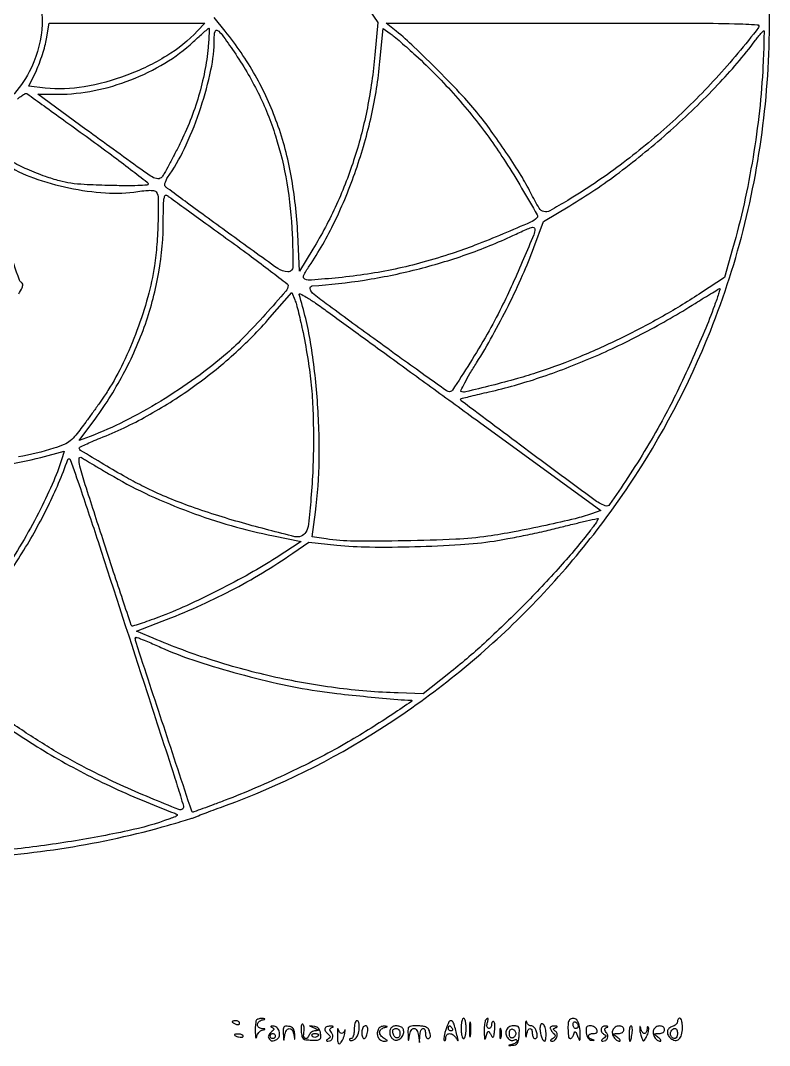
# Model space of a CAD drawing. Extents: x 11 to 669, y 59 to 799.
# Drawn here: x 374.9 to 669.2, y 67.3 to 470 of the extents above; entities that cross this region are included whole.
import ezdxf

# ---------------------------------------------------------------- set-up
doc = ezdxf.new("R2010")
doc.units = 0

msp = doc.modelspace()

# ---------------------------------------------------------------- linework, layer by layer
for points in [[(359.181607, 508.754808, -0.099001), (372.83142, 498.24013, -0.100968), (381.272484, 483.353063, -0.101026), (383.20446, 466.356517, -0.099234), (378.348576, 449.843793, -0.13571), (362.367952, 432.813056, -0.137718), (340, 426.533025, -0.137718), (317.632048, 432.813056, -0.13571), (301.651424, 449.843793, -0.106999), (296.660835, 467.831354, -0.110889), (299.660518, 486.022899, -0.109524), (310.204858, 501.353899, -0.102224), (326.486943, 511.25608, -0.031747), (329.45057, 512.105677, -0.029244), (332.580332, 512.601908, -0.022638), (336.399366, 512.806434, -0.00928), (341.591072, 512.752822, -0.009289), (347.67811, 512.463692, -0.039382), (351.284951, 511.937877, -0.044644), (354.545961, 510.883515, -0.014269)], [(444.437091, 465.898218, -0.06636), (432.333691, 456.10793, -0.047255), (416.63391, 448.462586, -0.047443), (399.866761, 443.931769, -0.069056), (384.580012, 443.454528), (378.171002, 444.140875), (381.108739, 450.418674, 0.019003), (382.313035, 453.269617, 0.012195), (383.501826, 456.65945, 0.012257), (384.504747, 460.040154, 0.022384), (385.130087, 462.848236), (386.213699, 469), (416.793941, 469), (447.374182, 469)], [(664.900069, 467.243603, -0.0223), (648.204016, 447.330559, -0.02316), (630.000748, 429.2454, -0.023524), (610.494478, 413.185748, -0.024814), (589.899889, 399.332791, -0.008673), (582.878765, 395.264413, -0.180967), (580.518022, 394.908185, -0.212752), (578.68644, 396.236745, -0.01253), (575.320109, 402.414341, 0.018989), (571.578033, 409.075279, 0.009364), (566.348664, 417.259878, 0.009225), (560.543055, 425.642478, 0.012404), (554.961631, 433, 0.019318), (548.612209, 440.351014, 0.007184), (539.148083, 450.201023, 0.007094), (529.47591, 459.708628, 0.021451), (522.530572, 465.796899), (518.561143, 468.986127), (592.397707, 468.986666, -0.000402), (638.704001, 468.949742, -0.005609), (655.396447, 468.735742, -0.008978), (664.390619, 468.357827, -0.600791)], [(448.591133, 459.443738, -0.025872), (447.239906, 449.999098, -0.022674), (444.87775, 440.311949, -0.022294), (441.596837, 430.705051, -0.022787), (437.49446, 421.5, -0.003426), (435.273997, 417.146655, -0.004369), (433.164371, 413.165205, -0.003425), (431.345619, 409.858348, -0.03624), (430.499595, 408.57304, -0.247405), (428.849815, 407.814133, -0.126684), (426.617211, 408.519346, -0.017767), (422.106757, 411.562317, -0.000384), (400.623171, 427.219975), (381.746342, 441), (389.623171, 441.017364, 0.049249), (403.835898, 442.452324, 0.042877), (418.198895, 446.656289, 0.043053), (431.572496, 453.223936, 0.050796), (442.842737, 461.686315, -0.002793), (445.039217, 463.691778, -0.00438), (446.952134, 465.388667, -0.001296), (448.626087, 466.839959, -0.150108), (448.887932, 466.954916, -0.457277), (449.031284, 466.823475, -0.002608), (448.960769, 464.767104, -0.007995), (448.825868, 462.338189, -0.004725)], [(458.77967, 457.705923, -0.035983), (468.230613, 441.638885, -0.037817), (475.101714, 424.642377, -0.036466), (479.518881, 406.248396, -0.029288), (481.636814, 386, -0.012583), (481.899458, 373.186583, -0.417943), (479.9056, 371.236219, -0.151605), (475.966327, 372.534237, -0.002415), (456.66197, 386.434213, -0.000684), (447.457131, 393.149115, -0.001065), (439.544066, 398.964187, -0.00029), (432.658544, 404.052944, -0.037107), (431.85271, 404.74729, -0.212787), (431.597232, 405.413712, -0.069881), (431.803207, 406.468917, -0.046935), (432.438086, 407.86756, -0.019953), (433.531875, 409.612901, 0.043806), (440.03068, 421.172589, 0.026731), (445.713311, 435.773761, 0.026859), (449.718649, 450.591491, 0.052622), (451, 462.732913, -0.052358), (451.312156, 465.705701, -0.525461), (452.278196, 466.10725, -0.093976), (454.072725, 464.397947, -0.004667)], [(530.229563, 456.250023, -0.013503), (538.182189, 448.57972, -0.012796), (545.856931, 440.355834, -0.01283), (553.079911, 431.773804, -0.013776), (559.677861, 423.029664, -0.012867), (565.484663, 414.415437, -0.008231), (571.803506, 404.130674, -0.002003), (577.939751, 393.668928, -0.340252), (577.780707, 392.447373, -0.093957), (575.301856, 390.758646, -0.003244), (564.495473, 386.136429, -0.006808), (553.447121, 381.671273, -0.013277), (544.5, 378.466958, -0.012087), (533.038528, 375.006958, -0.014738), (522.153411, 372.34856, -0.014973), (511.279623, 370.368556, -0.01325), (499.854575, 368.948317, -0.003478), (489.179718, 367.982587, -0.115712), (486.653506, 368.356982, -0.438927), (486.134494, 369.710958, -0.033178), (488.348347, 373.511172, 0.03677), (498.349609, 390.965719, 0.028477), (506.67968, 411.237928, 0.028019), (512.789714, 432.735729, 0.031887), (516.139161, 453.875199), (517.357348, 466.881734), (520.158237, 464.887325, -0.018675), (521.682906, 463.71347, -0.003858), (524.272056, 461.527424, -0.004051), (527.240656, 458.939483, -0.003806)], [(666.63715, 452.25, -0.015248), (665.230447, 434.535672, -0.013612), (662.710629, 416.252582, -0.013507), (659.17366, 397.979198, -0.014353), (654.715835, 380.293164), (651.54641, 369.086327), (642.523205, 363.139225, -0.016819), (627.407068, 353.89008, -0.015216), (611.196731, 345.346706, -0.015359), (594.674622, 337.891086, -0.018197), (578.624776, 331.908658, -0.011421), (570.149881, 329.309724, -0.006866), (559.985678, 326.595092, -0.00232), (549.833118, 324.082425, -0.14884), (548.031155, 324.186215, -0.449604), (547.86945, 324.599811, -0.004809), (549.459319, 327.639076, -0.0109), (551.500307, 331.259106, -0.006414), (554.088794, 335.5, 0.013936), (560.374149, 346.154915, 0.011014), (566.590444, 358.006477, 0.011132), (572.184865, 369.927593, 0.015803), (576.581654, 380.78068), (580.372985, 391.061359), (590.692812, 397.208719, 0.027264), (610.198976, 410.318783, 0.020318), (630.252613, 426.765475, 0.0204), (648.787712, 444.678171, 0.028602), (663.692708, 462.213556, -0.006024), (664.797822, 463.639388, -0.009192), (665.794035, 464.846961, -0.004409), (666.660083, 465.840424, -0.191032), (666.904005, 465.963556, -0.445612), (667.060916, 465.817837, -0.000855), (666.992269, 461.950232, -0.004588), (666.865381, 457.520001, -0.002735)], [(456.75, 383.716113, -0.002318), (465.663674, 377.177762, -0.003762), (473.170313, 371.529832, -0.000703), (479.724917, 366.505917, -0.232939), (480, 365.947494, -0.18112), (479.148193, 363.673139, -0.003839), (471.074772, 354.549239, -0.00967), (462.835846, 345.730295, -0.021002), (456.106614, 339.359398, -0.023161), (443.836494, 329.643524, -0.019329), (429.972953, 320.465702, -0.019597), (415.704261, 312.541803, -0.026635), (402.224676, 306.611162), (397.949353, 304.995929), (403.33997, 312.247964, 0.036418), (415.255634, 330.985716, 0.03966), (423.943259, 350.739814, 0.040736), (429.223839, 371.111857, 0.043076), (431, 391.690007, -0.004937), (431.051934, 396.94935, -0.027202), (431.261833, 399.775268, -0.069541), (431.643126, 401.167098, -0.455216), (432.25, 401.361618, -0.019819), (433.183624, 400.74483, -0.00018), (439.9625, 395.866229, -0.000617), (447.748405, 390.244025, -0.000399)], [(577, 388.125676, -0.098119), (576.534159, 385.774665, -0.002854), (572.591973, 376.370158, -0.00632), (568.214091, 366.441245, -0.007941), (563.897001, 357.360877, -0.014689), (558.23602, 346.723469, -0.011233), (551.449279, 335.424459, -0.00378), (544.602699, 324.764474, -0.340868), (542.94226, 324.185913, -0.074346), (542.187968, 324.569229, -0.000262), (533.941012, 330.445769, -0.001405), (524.617157, 337.136655, -0.00088), (513.744571, 345.014442, -0.000869), (494.98238, 358.709038, -0.019053), (489.661296, 362.927765, -0.183169), (488.686421, 364.712186, -0.435817), (489.537898, 365.755925, 0.02281), (510.079299, 368.027027, 0.022447), (530.43999, 372.16734, 0.022755), (550.062688, 378.044444, 0.025208), (568.394542, 385.51376, -0.002845), (573.546904, 387.8869, -0.032826), (575.629941, 388.671697, -0.146664), (576.589741, 388.674989, -0.332215)], [(485.911854, 347.356744, -0.010447), (487.877756, 336.468991, -0.015205), (489.116673, 326.792108, -0.014862), (489.782907, 316.893809, -0.009371), (490, 305.312076, -0.010559), (489.758176, 293.862181, -0.010247), (489.033049, 282.317336, -0.006414), (488.047666, 272.089566, -0.111635), (486.966598, 268.945954, -0.324615), (482.719752, 267.202977, -0.008798), (462.13163, 272.589761, -0.017637), (440.898391, 279.362636, -0.028764), (423.5, 286.750461, -0.013671), (416.512322, 290.445425, -0.006425), (407.67761, 295.581557, -0.001372), (398.516022, 301.100642, -0.26224), (398, 302.016856, -0.286115), (398.197432, 302.333635, -0.003626), (400.423437, 303.405806, -0.00924), (403.087361, 304.605473, -0.005763), (406.25, 305.917077, 0.030781), (424.641682, 314.646283, 0.02834), (442.358228, 325.787053, 0.028367), (458.684468, 338.847882, 0.030994), (472.92125, 353.31497), (481.48712, 363.172436), (482.702872, 360.192962, -0.030048), (483.292383, 358.456846, -0.005572), (484.147008, 355.19329, -0.005958), (485.059559, 351.348883, -0.005403)], [(555.210598, 312.205649), (602.921195, 277.500874), (599.210598, 276.177476, -0.026865), (592.776368, 274.265319, -0.005553), (581.251776, 271.63916, -0.006203), (568.887523, 269.125899, -0.010496), (558.465697, 267.367605, -0.025489), (545.886456, 266.166674, -0.006832), (525.802603, 265.552902, -0.006355), (505.863138, 265.469614, -0.033547), (494.964654, 266.295137), (489.429307, 267.090274), (490.739969, 276.795137, 0.030489), (492.258614, 297.481829, 0.021612), (491.539436, 320.751984, 0.021815), (488.855069, 343.446643, 0.035487), (484.389808, 362.321414, -0.660922), (484.76534, 362.6416, -0.020136), (487.184998, 361.312549, -0.01565), (490.788799, 358.983014, -0.005985), (495.659946, 355.526626, 0.000036), (502.82669, 350.312067, 0.000005), (518.036972, 339.246906, 0.000006), (536.075458, 326.124857, 0.000005)], [(647.54157, 357.910969, -0.012206), (643.640624, 347.930524, -0.006799), (638.429178, 335.959941, -0.00679), (632.855628, 324.052581, -0.011457), (627.821224, 314.245725, -0.010919), (620.902941, 302.135282, -0.011078), (613.494719, 290.39778, -0.003947), (606.371344, 279.829016, -0.347069), (604.665486, 279.298124, -0.06779), (600.16748, 281.765806, -0.000904), (574.641286, 300.73002, -0.000306), (548.012411, 320.613636, -0.601761), (548.142695, 321.449494, -0.022128), (549.067582, 321.72398, -0.001324), (551.891917, 322.419937, -0.001986), (555.262204, 323.2268, -0.001464), (559, 324.094422, 0.02481), (578.857654, 329.692137, 0.020307), (599.465054, 337.566195, 0.019663), (620.087385, 347.398728, 0.019331), (639.993926, 358.872851, -0.002412), (643.649212, 361.147858, -0.003985), (646.760522, 363.02951, -0.000655), (649.512968, 364.659432, -0.342171), (649.69725, 364.636083, -0.279316), (649.743986, 364.445641, -0.001524), (649.150396, 362.574204, -0.005876), (648.433211, 360.424051, -0.003624)], [(411.5, 290.779298, 0.023316), (425.631477, 283.440321, 0.019427), (441.262794, 276.950506, 0.019044), (457.707472, 271.563051, 0.019882), (474.281503, 267.529065), (485.190624, 265.329125), (475.345312, 258.947753, -0.016274), (465.036943, 252.733, -0.010281), (452.639924, 246.129633, -0.010303), (440.062495, 240.080939, -0.017202), (429.21497, 235.580635, -0.004152), (425.250252, 234.130913, -0.006733), (421.854162, 232.972284, -0.00195), (418.91367, 232.025766, -0.291909), (418.585411, 232.113272, -0.105655), (418.375228, 232.47059, -0.000085), (415.102558, 242.312756, -0.000937), (411.471368, 253.30816, -0.000573), (407.226998, 266.291855, -0.000913), (400.353578, 287.531532, -0.013941), (398.19538, 294.945526, -0.076349), (397.895807, 297.844039, -0.581748), (398.861648, 298.331742, 0.010329), (400.444319, 297.327265, 0.001557), (403.662484, 295.390524, 0.001747), (407.477938, 293.12853, 0.001508)], [(424.630086, 206, -0.000124), (435.250724, 173.25989, -0.00411), (437.739448, 165.360645, -0.009547), (438.895584, 161.308046, -0.267147), (438.620365, 160.287032, -0.300728), (437.118751, 159.980842, -0.00267), (425.881169, 164.579606, -0.008965), (414.077612, 169.733792, -0.009592), (402.73201, 175.197868, -0.016899), (388.048961, 183.253607, -0.01586), (373.622529, 192.445874, -0.015466), (359.45389, 202.775523, -0.014235), (345.543681, 214.241025), (341.587362, 217.695765), (349.457716, 226.295265, 0.023534), (363.285886, 242.910715, 0.023371), (375.525373, 260.789436, 0.023983), (385.730786, 279.223638, 0.028688), (393.464263, 297.5, -0.703618), (394.421055, 297.501495, -0.004443), (398.418725, 286.097768, -0.00336), (405.357309, 265.269212, -0.000229)], [(598.912555, 269.796114, -0.018194), (587.001793, 255.526991, -0.012), (572.339908, 239.974817, -0.012034), (557.048932, 225.242566, -0.019233), (543.227706, 213.5), (533.042415, 205.5), (523.271208, 205.804839, -0.025033), (498.684243, 207.80676, -0.022913), (473.673495, 212.283502, -0.022777), (449.021167, 219.065985, -0.023949), (425.506359, 227.968555), (420.512718, 230.137799), (430.506359, 233.943476, 0.013944), (444.348838, 239.661692, 0.015095), (457.483932, 246.00368, 0.015403), (469.961047, 252.996072, 0.01597), (481.831102, 260.663917), (488.162205, 265.046406), (499.140866, 263.896874, 0.023424), (512.012603, 263.156096, 0.009121), (529.843721, 263.291481, 0.009169), (547.757981, 264.083279, 0.021864), (561, 265.495282, 0.009239), (566.435604, 266.419542, 0.004424), (573.38125, 267.796806, 0.004384), (580.608908, 269.362805, 0.00624), (587, 270.890398, -0.00195), (592.585654, 272.276232, -0.003155), (597.349475, 273.406659, -0.000559), (601.556302, 274.37197, -0.196431), (601.870552, 274.320133, -0.415015), (601.921892, 274.103432, -0.006233), (601.154493, 272.897192, -0.01256), (600.162302, 271.459875, -0.007466)], [(430, 223.712451, 0.024779), (442.555438, 218.818321, 0.012731), (458.706199, 213.881094, 0.012536), (475.823388, 209.580601, 0.016946), (491.5, 206.611426, 0.010792), (499.244362, 205.585454, 0.003134), (511.22372, 204.336745, 0.002471), (523.124773, 203.230899, 0.021932), (528.386317, 203, -0.737351), (528.553705, 202.459038, -0.003329), (521.189564, 197.490819, -0.007411), (512.656277, 191.996784, -0.006587), (503.62428, 186.533103, -0.013466), (492.997637, 180.673406, -0.008619), (480.364554, 174.418104, -0.008536), (467.287795, 168.492664, -0.011607), (455.283043, 163.625753, -0.001166), (450.56666, 161.852541, -0.001852), (446.51965, 160.358815, -0.000389), (442.95589, 159.061571, -0.087302), (442.605944, 159, -0.32347), (442.192763, 159.29854, -0.000038), (431.14432, 192.713017, -0.000114), (420.29253, 225.566287, -0.079869), (420, 227.385918, -0.493997), (420.349978, 227.653706, -0.02188), (422.034178, 227.117383, -0.01468), (424.837258, 225.993239, -0.002618)], [(458, 76.606989, 0.222225), (458.087111, 76.420671, 0.030693), (458.440625, 76.160341, 0.030395), (458.925442, 75.887494, 0.02136), (459.5, 75.638374, 0.055937), (460.074366, 75.488865, 0.100118), (460.559375, 75.516384, 0.147206), (460.877514, 75.710807, 0.184534), (461, 76.031385, 0.152681), (460.884506, 76.400789, 0.098158), (460.559375, 76.715469, 0.08088), (460.073532, 76.92777, 0.062722), (459.5, 77, 0.024748), (458.925176, 76.971531, 0.039339), (458.440625, 76.884553, 0.046727), (458.096084, 76.758929, 0.289661)], [(467.666667, 77.333333, 0.151207), (467.413487, 76.853201, 0.018477), (467.235837, 75.663021, 0.020539), (467.132745, 74.195801, 0.015605), (467.136182, 72.583333, 0.010051), (467.214178, 71.125224, 0.053688), (467.357296, 70.342356, 0.61063), (467.526012, 70.310554, 0.11773), (467.697676, 70.688519, -0.064119), (467.986015, 71.558584, -0.057112), (468.494052, 72.36502, -0.060353), (469.133979, 72.990481, -0.099187), (469.811494, 73.322517, 0.002807), (470.880061, 73.610865, 0.368063), (470.951001, 73.715392, 0.360626), (470.85922, 73.804298, 0.00277), (469.75, 73.883999, -0.078776), (469.081472, 74.035895, -0.085677), (468.514063, 74.385011, -0.093665), (468.133843, 74.87341, -0.119237), (468, 75.426676, -0.112012), (468.131478, 76.006208, -0.075733), (468.514063, 76.568604, -0.07028), (469.081133, 77.028982, -0.071619), (469.75, 77.310674, 0.004951), (470.704115, 77.57013, 0.258667), (470.834849, 77.699888, 0.467942), (470.761113, 77.809436, 0.007468), (469.916667, 77.883999, 0.040297), (469.261577, 77.879139, 0.038032), (468.602604, 77.770091, 0.0404), (468.034112, 77.581208, 0.096261)], [(506, 73.5, -0.029712), (505.918093, 72.122861, -0.050778), (505.666667, 71, -0.068739), (505.29276, 70.243439, -0.248568), (504.833333, 70, 0.055671), (504.430166, 69.954971, 0.167549), (504.19811, 69.811265, 0.255643), (504.159142, 69.601589, 0.117684), (504.309167, 69.357499, 0.193391), (504.667265, 69.204689, 0.075397), (505.210657, 69.275311, 0.059862), (505.845176, 69.54308, 0.043481), (506.475834, 69.979944, 0.145896), (507.488615, 71.498055, 0.056071), (507.963658, 74.014873, 0.062365), (507.84987, 76.286929, 0.363949), (507, 77, 0.277684), (506.614308, 76.767902, 0.052312), (506.29375, 75.971875, 0.042582), (506.072542, 74.841111, 0.027026)], [(541.977887, 73.432998, 0.018812), (541.570673, 72.022998, 0.026456), (541.32263, 70.737651, 0.025091), (541.231279, 69.697074, 0.208649), (541.400335, 69.266331, 0.241264), (541.625506, 69.193726, 0.228144), (541.823848, 69.332402, 0.09398), (541.958778, 69.73337, 0.034313), (542, 70.333333, -0.181547), (542.433056, 71.486707, -0.221854), (543.47645, 71.947407, -0.152901), (544.840152, 71.488987, -0.096029), (545.998059, 70.25, 0.004453), (546.660714, 69.213931, 0.461944), (546.80971, 69.194847, 0.271114), (546.870239, 69.388326, 0.003125), (546.547749, 70.75, 0.010893), (545.237151, 75.66509, 0.191682), (544.24448, 76.941125, 0.443032), (543.23919, 76.626622, 0.028691)], [(548, 74, 0.023598), (548.07239, 72.467056, 0.037669), (548.29375, 71.175, 0.04382), (548.612873, 70.251055, 0.295869), (549, 70, 0.295869), (549.387127, 70.251055, 0.04382), (549.70625, 71.175, 0.037669), (549.92761, 72.467056, 0.023598), (550, 74, 0.023598), (549.92761, 75.532944, 0.037669), (549.70625, 76.825, 0.04382), (549.387127, 77.748945, 0.295869), (549, 78, 0.295869), (548.612873, 77.748945, 0.04382), (548.29375, 76.825, 0.037669), (548.07239, 75.532944, 0.023598)], [(557.666667, 77.333333, 0.149486), (557.411507, 76.853369, 0.018263), (557.225114, 75.663021, 0.020332), (557.110225, 74.195797, 0.015474), (557.09968, 72.583333, 0.003602), (557.171524, 70.311325, 0.107915), (557.314647, 69.759596, 0.661522), (557.516081, 69.773088, 0.015305), (557.901592, 71, -0.008889), (558.365547, 72.54564, -0.236099), (558.657888, 72.845264, -0.345284), (558.991975, 72.73048, -0.015325), (559.668311, 71.613039, 0.023993), (560.300326, 70.608538, 0.441429), (560.633872, 70.564995, 0.17545), (560.894723, 71.018646, 0.007186), (561.199668, 72.907068, 0.026106), (561.317458, 74.162805, 0.035049), (561.284622, 75.304919, 0.037697), (561.126472, 76.203747, 0.194316), (560.833269, 76.603045, 0.178566), (560.51784, 76.667041, 0.188164), (560.244773, 76.508795, 0.115624), (560.059979, 76.119678, 0.053337), (560, 75.559017, -0.069917), (559.916273, 74.963179, -0.085792), (559.67199, 74.457961, -0.10011), (559.309183, 74.120176, -0.13841), (558.883369, 74, -0.197013), (558.496045, 74.158779, -0.126717), (558.242791, 74.580679, -0.086529), (558.167727, 75.225436, -0.049804), (558.289749, 76, 0.00878), (558.633814, 77.416904, 0.165952), (558.585144, 77.864757, 0.483274), (558.33258, 77.924769, 0.029591)], [(573.265833, 73.5, 0.006997), (573.302959, 71.711878, 0.040728), (573.4121, 70.776562, 0.712224), (573.558525, 70.756606, 0.079703), (573.716254, 71.25, -0.053105), (574.213658, 73.146824, -0.226487), (575.037496, 73.934198, -0.41393), (575.747073, 73.575895, -0.079739), (576, 72, 0.048028), (576.073693, 71.234582, 0.068025), (576.29375, 70.5875, 0.088204), (576.618118, 70.151477, 0.191087), (577, 70, 0.184246), (577.638808, 70.243667, 0.183911), (577.953668, 70.851081, 0.092405), (577.880477, 71.897767, 0.028084), (577.393011, 73.418213, 0.067022), (577.062435, 74.022967, 0.062403), (576.576667, 74.53535, 0.066599), (576.01617, 74.882403, 0.105743), (575.466335, 75, -0.119989), (574.927673, 75.131156, -0.075158), (574.399968, 75.514062, -0.068223), (573.962826, 76.081024, -0.066341), (573.689326, 76.75, 0.558832), (573.526438, 76.799672, 0.181456), (573.376279, 76.517188, 0.026022), (573.28284, 75.314592, 0.008069)], [(590.666667, 77.333333, 0.178441), (590.080395, 76.062494, 0.028635), (590.019799, 73.284997, 0.025884), (590.255966, 70.583436, 0.374077), (590.926676, 70, 0.161421), (591.312318, 70.127832, 0.068706), (591.704811, 70.514062, 0.057939), (592.044715, 71.080473, 0.047199), (592.274356, 71.75, -0.036645), (592.539748, 72.580374, -0.438259), (592.820994, 72.686911, -0.166235), (593.162875, 72.339478, -0.01022), (593.773053, 71, 0.008668), (594.449012, 69.503827, 0.583613), (594.674829, 69.487415, 0.150189), (594.808343, 69.937075, 0.002641), (594.770406, 72.5, 0.051826), (594.4109, 75.392799, 0.119752), (593.434153, 77.336931, 0.224959), (592.096816, 77.941066, 0.194174)], [(594, 74.940983, -0.105429), (593.923444, 74.581949, -0.099231), (593.70625, 74.276414, -0.096318), (593.381732, 74.071618, -0.092995), (593, 74, -0.153634), (592.618621, 74.120018, -0.097988), (592.29375, 74.457961, -0.080552), (592.074545, 74.962904, -0.062283), (592, 75.559017, -0.066118), (592.073267, 76.110654, -0.138808), (592.29375, 76.478525, -0.191142), (592.620352, 76.607943, -0.139169), (593, 76.5, -0.06081), (593.382515, 76.193797, -0.051032), (593.70625, 75.7871, -0.053229), (593.926698, 75.346558, -0.089642)], [(633, 76.616631, -0.129214), (632.850737, 76.048695, -0.073972), (632.4125, 75.485993, -0.065681), (631.764694, 75.013407, -0.060903), (631, 74.710251, 0.124218), (629.684567, 73.986583, 0.173049), (629.071771, 72.803665, 0.156356), (629.319043, 71.404575, 0.098552), (630.373252, 70.105192, 0.134287), (632.103525, 69.320541, 0.221485), (633.619135, 69.75171, 0.15244), (634.660107, 71.430122, 0.063233), (635, 74.106989, 0.024256), (634.927582, 75.598887, 0.038627), (634.70625, 76.856428, 0.045489), (634.386823, 77.752731, 0.292306), (634, 78, 0.137184), (633.618661, 77.893366, 0.100221), (633.29375, 77.593635, 0.086212), (633.07502, 77.145317, 0.070596)], [(473.803003, 74.320052, -0.079091), (474.335058, 74.0019, -0.281567), (474.456549, 73.641452, -0.155047), (474.193712, 73.194369, -0.025083), (473.400228, 72.550703, 0.061456), (472.801092, 71.987912, 0.07542), (472.404611, 71.331488, 0.089677), (472.264447, 70.686314, 0.148228), (472.406242, 70.151704, 0.072347), (473.060979, 69.371237, 0.164659), (473.760346, 69.073942, 0.125885), (474.628944, 69.227422, 0.034873), (475.857012, 69.890467, 0.212605), (476.663382, 71.102534, 0.12296), (476.526943, 72.879819, 0.121394), (475.567519, 74.400253, 0.206137), (474.182612, 74.921053, 0.015758), (473.458243, 74.864147, 0.228226), (473.245893, 74.731405, 0.433967), (473.290536, 74.560514, 0.028836)], [(478.149832, 71.819551, 0.001039), (478.25158, 69.664726, 0.185428), (478.341871, 69.460322, 0.613598), (478.443676, 69.493221, 0.001793), (478.716254, 71.25, -0.084856), (479.3599, 73.194542, -0.259535), (480.486012, 73.922677, -0.281223), (481.619431, 73.329474, -0.092171), (482.305391, 71.487631, 0.000571), (482.597677, 69.823203, 0.567423), (482.65595, 69.801031, 0.240591), (482.701215, 69.89975, 0.000446), (482.621813, 71.737631, 0.043797), (482.444883, 73.07425, 0.10963), (482.030206, 73.960751, 0.126154), (481.322099, 74.514748, 0.068063), (480.25, 74.819551, 0.052819), (479.029143, 74.862956, 0.226254), (478.412322, 74.513858, 0.145782), (478.137325, 73.687459, 0.019207)], [(485.178966, 72.852919, 0.028462), (485.483202, 70.871633, 0.168124), (486.017174, 69.985673, 0.148539), (487.021774, 69.560537, 0.020743), (489.300535, 69.414648, 0.014965), (491.573274, 69.431636, 0.146338), (492.472168, 69.737538, 0.228948), (492.848185, 70.422528, 0.042024), (492.800535, 71.906097, 0.053117), (492.543922, 73.041688, 0.088916), (492.071039, 73.895607, 0.101813), (491.384259, 74.456411, 0.089601), (490.5, 74.732961), (488.5, 74.983022), (490.5, 74.061797, -0.005323), (491.68984, 73.498311, -0.229098), (491.857897, 73.285066, -0.454825), (491.744581, 73.131819, -0.010235), (490.718615, 73.070285, 0.075122), (489.994578, 72.931491, 0.062164), (489.291429, 72.580021, 0.063811), (488.714369, 72.078835, 0.090696), (488.361626, 71.5, -0.088296), (487.598569, 70.234337, -0.337912), (486.752811, 70.062553, -0.260578), (486.176409, 70.887901, -0.0723), (486.249313, 72.523867, 0.037391), (486.364932, 73.532453, 0.046237), (486.314835, 74.476445, 0.053078), (486.121517, 75.228878, 0.166432), (485.794856, 75.626786, 0.374449), (485.45986, 75.571692, 0.118736), (485.218625, 75.078426, 0.055325), (485.116164, 74.132977, 0.023222)], [(494.570027, 74.113307, 0.170115), (494.47457, 73.679451, 0.077249), (494.634293, 73.112538, 0.063255), (495.011104, 72.504997, 0.049183), (495.558345, 71.951578, -0.029938), (496.298516, 71.25846, -0.162645), (496.527403, 70.767043, -0.22328), (496.379567, 70.329639, -0.060128), (495.797334, 69.853584, 0.019178), (495.226757, 69.460171, 0.203388), (495.087633, 69.221357, 0.396898), (495.202244, 69.063987, 0.043231), (495.690983, 69.015313, 0.138971), (496.818513, 69.319267, 0.165388), (497.527927, 70.155558, 0.15279), (497.611494, 71.306876, 0.116003), (497.044352, 72.446559, -0.037961), (496.556922, 73.133905, -0.158315), (496.444175, 73.622182, -0.207985), (496.650671, 74.002685, -0.070587), (497.208262, 74.323807, 0.032012), (497.699193, 74.558282, 0.437747), (497.740542, 74.730238, 0.220538), (497.521128, 74.863983, 0.01666), (496.809017, 74.921053, 0.049198), (496.12154, 74.885503, 0.049102), (495.453783, 74.716343, 0.05359), (494.901993, 74.447542, 0.114708)], [(499.409251, 71.296725, 0.011001), (499.50116, 69.189505, 0.084265), (499.729738, 68.22939, 0.344558), (500.127048, 68.009594, 0.160112), (500.684195, 68.296725, 0.063949), (501.168558, 68.934293, 0.028302), (501.643909, 69.880913, 0.027444), (502.040595, 70.954593, 0.033159), (502.288395, 72, 0.007012), (502.426206, 72.897118, 0.03612), (502.459438, 73.398438, 0.667845), (502.390354, 73.426605, 0.113169), (502.280876, 73.25, -0.106691), (501.708866, 72.300324, -0.257965), (500.954153, 72.057592, -0.209925), (500.219425, 72.568476, -0.079423), (499.732575, 73.75, 0.344032), (499.593872, 73.861195, 0.380066), (499.466794, 73.751226, 0.03028), (499.400441, 72.811552, 0.007885)], [(509, 72.5, 0.033573), (509.064373, 71.542393, 0.051403), (509.259505, 70.734375, 0.066695), (509.544372, 70.177535, 0.245972), (509.883423, 70, 0.21734), (510.256048, 70.170003, 0.054081), (510.647725, 70.734375, 0.045349), (510.997121, 71.542685, 0.032131), (511.244751, 72.5, 0.034745), (511.377818, 73.608959, 0.097718), (511.265536, 74.378654, 0.160129), (510.917994, 74.829022, 0.150112), (510.361328, 75, 0.169236), (509.82568, 74.813352, 0.100731), (509.386133, 74.29089, 0.076188), (509.096441, 73.488701, 0.048656)], [(515.361626, 73.5, 0.096674), (515.079604, 71.892355, 0.117078), (515.460698, 70.413354, 0.133006), (516.411967, 69.391702, 0.144408), (517.718615, 69.030409, 0.006971), (518.853177, 69.065603, 0.392459), (518.989326, 69.203818, 0.269885), (518.8781, 69.40872, 0.004713), (517.75, 70.080099, -0.053286), (517.080617, 70.57215, -0.049958), (516.514063, 71.204456, -0.053653), (516.127085, 71.874763, -0.104469), (516, 72.476366, -0.115596), (516.13135, 73.036917, -0.075528), (516.514063, 73.583201, -0.069374), (517.081085, 74.032787, -0.069173), (517.75, 74.310674, 0.00218), (518.903211, 74.617417, 0.354061), (518.975405, 74.717293, 0.376975), (518.892099, 74.802233, 0.002269), (517.718615, 74.883999, 0.079602), (516.994631, 74.815859, 0.069672), (516.291429, 74.5253, 0.071906), (515.715235, 74.064562, 0.09688)], [(520.666667, 74.333333, 0.149025), (520.05602, 73.18718, 0.103173), (520.073714, 71.70851, 0.102568), (520.68227, 70.353092, 0.145505), (521.723619, 69.552563, 0.181091), (523.192443, 69.540654, 0.12393), (524.586359, 70.487739, 0.118132), (525.410409, 72.024431, 0.157139), (525.324328, 73.597199, 0.171659), (524.579162, 74.470464, 0.092166), (523.227737, 74.949372, 0.089408), (521.755, 74.917569, 0.147421)], [(524, 71.916667, -0.14074), (523.642779, 70.672718, -0.297834), (522.770795, 70.270086, -0.210781), (521.769787, 70.900237, -0.100818), (521.176676, 72.332866, -0.083236), (521.159635, 73.00171, -0.126354), (521.380696, 73.53647, -0.133817), (521.820192, 73.878535, -0.099154), (522.426676, 74, -0.12024), (523.054646, 73.84677, -0.111791), (523.561201, 73.41896, -0.09567), (523.888599, 72.751548, -0.066422)], [(527.149832, 71.75, 0.000897), (527.253519, 69.585343, 0.202175), (527.339937, 69.405817, 0.591928), (527.436806, 69.44071, 0.001448), (527.716254, 71.25, -0.046134), (527.976611, 72.302289, -0.060239), (528.412073, 73.192188, -0.073824), (528.946064, 73.797603, -0.176969), (529.5, 74, -0.176969), (530.053936, 73.797603, -0.073824), (530.587927, 73.192188, -0.060239), (531.023389, 72.302289, -0.046134), (531.283746, 71.25), (531.700336, 68.5), (531.850168, 71.25, -0.062302), (532.188263, 73.119939, -0.237262), (532.988946, 73.946951, -0.413822), (533.72951, 73.59007, -0.08445), (534, 72, 0.048028), (534.073693, 71.234582, 0.068025), (534.29375, 70.5875, 0.088204), (534.618118, 70.151477, 0.191087), (535, 70, 0.184246), (535.638808, 70.243667, 0.183911), (535.953668, 70.851081, 0.092405), (535.880477, 71.897767, 0.028084), (535.393011, 73.418213, 0.135731), (534.879356, 74.113576, 0.081869), (533.974673, 74.609442, 0.058118), (532.657913, 74.906542, 0.026458), (530.893011, 75, 0.015765), (528.467603, 74.92351, 0.164443), (527.558641, 74.550915, 0.202459), (527.160477, 73.739715, 0.025715)], [(544.5, 74, -0.082592), (544.656512, 73.6179, -0.161196), (544.6254, 73.29375, -0.182303), (544.413961, 73.078288, -0.108972), (544.059017, 73, -0.093332), (543.654762, 73.076123, -0.09642), (543.311086, 73.29375, -0.099167), (543.081062, 73.618444, -0.105053), (543, 74, -0.042167), (543.032345, 74.382849, -0.061769), (543.129539, 74.70625, -0.081139), (543.272352, 74.92554, -0.210953), (543.440983, 75, -0.151918), (543.65171, 74.934461, -0.038439), (543.933975, 74.70625, -0.035638), (544.231006, 74.382774, -0.029505)], [(551.286014, 73.5, 0.006817), (551.315278, 71.711719, 0.040183), (551.418418, 70.780601, 0.720633), (551.561388, 70.761725, 0.075924), (551.717581, 71.26375, 0.022548), (551.846293, 72.485188, 0.015659), (551.885962, 73.872547, 0.015827), (551.839977, 75.209518, 0.031163), (551.703931, 76.26375, 0.248898), (551.549185, 76.455688, 0.49082), (551.403147, 76.374351, 0.030832), (551.307632, 75.29708, 0.00738)], [(563.232003, 72, 0.011065), (563.259713, 70.748017, 0.052887), (563.366341, 70.042187, 0.542911), (563.521012, 69.99086, 0.161593), (563.689326, 70.25, 0.039571), (563.831531, 71.047266, 0.024357), (563.877971, 72, 0.024357), (563.831531, 72.952734, 0.039571), (563.689326, 73.75, 0.161593), (563.521012, 74.00914, 0.542911), (563.366341, 73.957813, 0.052887), (563.259713, 73.251983, 0.011065)], [(565.719866, 73.036768, 0.132057), (565.730473, 71.48047, 0.117502), (566.512637, 70.06003, 0.140067), (567.733589, 69.302694, 0.210648), (568.956195, 69.472927, -0.071791), (569.355576, 69.646623, -0.147446), (569.693382, 69.637878, -0.189055), (569.916349, 69.452968, -0.126857), (570, 69.128568, -0.172032), (569.853934, 68.7166, -0.067163), (569.407998, 68.296805, -0.056022), (568.755849, 67.932739, -0.044108), (567.984675, 67.686499, 0.00158), (566.799981, 67.416505, 0.548722), (566.774358, 67.344033, 0.244942), (566.890646, 67.291195, 0.001182), (568.234675, 67.366948, 0.075604), (569.405061, 67.615903, 0.157434), (570.126595, 68.190851, 0.103478), (570.55514, 69.265481, 0.022669), (570.810365, 71.25, 0.01604), (570.921329, 73.445523, 0.13472), (570.678692, 74.398117, 0.216542), (570.036906, 74.863169, 0.050182), (568.676997, 75, 0.058404), (567.595303, 74.873216, 0.088412), (566.728194, 74.496635, 0.097273), (566.101148, 73.876298, 0.085473)], [(569.5, 72, -0.085974), (569.406312, 71.459169, -0.06941), (569.132812, 70.935937, -0.06965), (568.727751, 70.509184, -0.087886), (568.25, 70.25, -0.162171), (567.750923, 70.249896, -0.158614), (567.346154, 70.548718, -0.105759), (567.084641, 71.151204, -0.049736), (567, 72, -0.049736), (567.084641, 72.848796, -0.105759), (567.346154, 73.451282, -0.158614), (567.750923, 73.750104, -0.162171), (568.25, 73.75, -0.087886), (568.727751, 73.490816, -0.06965), (569.132812, 73.064063, -0.06941), (569.406312, 72.540831, -0.085974)], [(579, 74.165121, 0.042185), (579.151086, 72.377551, 0.044151), (579.599961, 70.668785, 0.047419), (580.212492, 69.367337, 0.264956), (580.856989, 68.999927, 0.329118), (581.102173, 69.180878, 0.032324), (581.283352, 69.939359, 0.03094), (581.395317, 70.972122, 0.018921), (581.405485, 72.198098, 0.063976), (581.060802, 74.370943, 0.151197), (580.164729, 75.723191, 0.465296), (579.370485, 75.574107, 0.129275)], [(583, 74.2, 0.104855), (583.082987, 73.808628, 0.032137), (583.364732, 73.270268, 0.030591), (583.76645, 72.692499, 0.029177), (584.241641, 72.158359, -0.044506), (584.805025, 71.484638, -0.182338), (584.932945, 70.976839, -0.181316), (584.693851, 70.50925, -0.043931), (583.991641, 69.973672, 0.018146), (583.335701, 69.52486, 0.181576), (583.157992, 69.250761, 0.414827), (583.272003, 69.073074, 0.050524), (583.781385, 69.015313, 0.193581), (584.90638, 69.452281, 0.128751), (585.652744, 70.638026, 0.131377), (585.71416, 72.019094, 0.202815), (585.032565, 72.979874, -0.032998), (584.440622, 73.402062, -0.245806), (584.309385, 73.709699, -0.24952), (584.48796, 73.989603, -0.03385), (585.136847, 74.300002, 0.023718), (585.709835, 74.559972, 0.438953), (585.757373, 74.731622, 0.232968), (585.5442, 74.864069, 0.013273), (584.75, 74.921053, 0.043788), (584.080011, 74.892603, 0.065312), (583.514063, 74.741809, 0.087428), (583.132206, 74.499604, 0.210827)], [(597.183578, 72.258551, 0.046561), (597.432205, 71.080328, 0.080887), (597.877108, 70.187841, 0.10082), (598.499472, 69.612719, 0.114661), (599.269603, 69.360339, 0.004171), (600.12271, 69.291932, 0.247702), (600.260268, 69.352368, 0.519758), (600.233066, 69.444378, 0.005952), (599.519603, 69.675112, -0.091768), (598.352328, 70.288613, -0.280706), (598.052986, 71.092302, -0.264627), (598.630525, 71.766708, -0.086521), (599.968615, 72, 0.051069), (600.816231, 72.0868, 0.155809), (601.31408, 72.367392, 0.195231), (601.492319, 72.836898, 0.086117), (601.361626, 73.5, 0.101152), (600.995573, 74.073583, 0.066812), (600.379522, 74.559375, 0.063399), (599.618683, 74.887955, 0.070377), (598.826589, 75, 0.072637), (597.872244, 74.860624, 0.187357), (597.331553, 74.440596, 0.133639), (597.109431, 73.650982, 0.030867)], [(603, 73.583333, 0.080037), (603.093358, 73.00385, 0.064268), (603.367188, 72.433822, 0.065096), (603.772087, 71.959109, 0.087504), (604.25, 71.659464, -0.068328), (604.771084, 71.35979, -0.274217), (604.901057, 71.031686, -0.172412), (604.686265, 70.63811, -0.02856), (604, 70.091444, 0.026992), (603.433543, 69.643108, 0.142879), (603.224396, 69.312069, 0.366751), (603.319143, 69.101829, 0.108294), (603.690983, 69.015313, 0.138971), (604.818513, 69.319267, 0.165388), (605.527927, 70.155558, 0.15279), (605.611494, 71.306876, 0.116003), (605.044352, 72.446559, -0.037961), (604.556922, 73.133905, -0.158315), (604.444175, 73.622182, -0.207985), (604.650671, 74.002685, -0.070587), (605.208262, 74.323807, 0.038431), (605.670723, 74.552012, 0.449589), (605.704516, 74.727205, 0.202836), (605.464379, 74.86345, 0.01769), (604.75, 74.921053, 0.079947), (604.081563, 74.844198, 0.094942), (603.514063, 74.560663, 0.105906), (603.135243, 74.117348, 0.124661)], [(607.589736, 73.373252, 0.139266), (607.466875, 72.006553, 0.092751), (608.042142, 70.532447, 0.095463), (609.09131, 69.40034, 0.159598), (610.313574, 69, 0.310313), (610.522494, 69.143477, 0.229769), (610.498126, 69.431283, 0.072188), (610.11674, 69.902629, 0.02471), (609.44113, 70.468197, -0.005787), (608.168226, 71.454337, -0.283003), (608.06321, 71.743369, -0.343707), (608.277297, 71.925752, -0.007339), (609.75, 71.968197, 0.058598), (610.648892, 72.086809, 0.08759), (611.369699, 72.411291, 0.10802), (611.833449, 72.901306, 0.136504), (612, 73.5, 0.246212), (611.444523, 74.559665, 0.159812), (610.089067, 74.961512, 0.129356), (608.537244, 74.505155, 0.166794)], [(614, 72, 0.012096), (614.02783, 70.849825, 0.019939), (614.113535, 69.88125, 0.014861), (614.233661, 69.12656, 0.360284), (614.386501, 69, 0.322443), (614.557592, 69.123137, 0.013551), (614.788807, 69.88125, 0.018975), (615.016637, 70.850008, 0.011827), (615.213308, 72, 0.025568), (615.322426, 73.149985, 0.042928), (615.2814, 74.11875, 0.055623), (615.11571, 74.797993, 0.314934), (614.826807, 75, 0.282744), (614.507607, 74.803812, 0.049958), (614.242875, 74.11875, 0.041208), (614.059941, 73.149578, 0.026053)], [(618.186287, 74, 0.040759), (618.222771, 73.285325, 0.018399), (618.380972, 72.359677, 0.018074), (618.620705, 71.389339, 0.02353), (618.913242, 70.522304, 0.014642), (619.43235, 69.300429, 0.334647), (619.7477, 69.130638, 0.227577), (620.096446, 69.368965, 0.008095), (620.907811, 70.827743, 0.034764), (621.33953, 71.789579, 0.035976), (621.62804, 72.791109, 0.038485), (621.746934, 73.689179, 0.110703), (621.643801, 74.305439, 0.076115), (621.452427, 74.625962, 0.43987), (621.277439, 74.635035, 0.162976), (621.137985, 74.36097, 0.02563), (621.078947, 73.75, -0.050691), (620.980231, 73.080427, -0.068581), (620.75098, 72.514062, -0.086462), (620.433235, 72.132243, -0.177902), (620.073324, 72, -0.159836), (619.68505, 72.127374, -0.067019), (619.284521, 72.514062, -0.05682), (618.932857, 73.080469, -0.046657), (618.689326, 73.75, 0.007821), (618.470183, 74.537976, 0.208618), (618.333165, 74.701235, 0.528097), (618.224433, 74.640341, 0.014518)], [(623.589736, 73.373252, 0.139266), (623.466875, 72.006553, 0.092751), (624.042142, 70.532447, 0.095463), (625.09131, 69.40034, 0.159598), (626.313574, 69, 0.310313), (626.522494, 69.143477, 0.229769), (626.498126, 69.431283, 0.072188), (626.11674, 69.902629, 0.02471), (625.44113, 70.468197, -0.005787), (624.168226, 71.454337, -0.283003), (624.06321, 71.743369, -0.343707), (624.277297, 71.925752, -0.007339), (625.75, 71.968197, 0.058598), (626.648892, 72.086809, 0.08759), (627.369699, 72.411291, 0.10802), (627.833449, 72.901306, 0.136504), (628, 73.5, 0.246212), (627.444523, 74.559665, 0.159812), (626.089067, 74.961512, 0.129356), (624.537244, 74.505155, 0.166794)], [(633, 72, -0.086441), (632.77983, 70.735988, -0.21455), (632.141919, 70.074954, -0.248207), (631.303763, 70.164196, -0.106542), (630.5, 71, -0.144187), (630.245197, 71.930897, -0.115518), (630.502676, 72.942453, -0.118376), (631.174754, 73.716636, -0.156311), (632.059017, 74, -0.200667), (632.418575, 73.849643, -0.084925), (632.723586, 73.4125, -0.064972), (632.93082, 72.76556, -0.045091)], [(459, 71.54484, 0.299513), (459.343112, 71.023441, 0.050334), (460.540936, 70.644795, 0.049739), (461.808535, 70.509675, 0.261748), (462.398697, 70.836088, 0.259868), (462.412037, 71.131761, 0.140997), (462.158362, 71.407608, 0.079088), (461.638259, 71.620945, 0.039075), (460.930722, 71.730265, 0.016035), (460.190496, 71.762202, 0.026705), (459.56715, 71.735789, 0.025392), (459.100039, 71.666855, 0.35754)], [(475, 71, -0.099038), (474.923658, 70.618362, -0.097945), (474.70625, 70.29375, -0.097945), (474.381638, 70.076342, -0.099038), (474, 70, -0.099038), (473.618362, 70.076342, -0.097945), (473.29375, 70.29375, -0.097945), (473.076342, 70.618362, -0.099038), (473, 71, -0.099038), (473.076342, 71.381638, -0.097945), (473.29375, 71.70625, -0.097945), (473.618362, 71.923658, -0.099038), (474, 72, -0.099038), (474.381638, 71.923658, -0.097945), (474.70625, 71.70625, -0.097945), (474.923658, 71.381638, -0.099038)], [(492, 71.559017, -0.211827), (491.716404, 70.919648, -0.127879), (490.969093, 70.529206, -0.122608), (490.101938, 70.54388, -0.191362), (489.510081, 70.983688, -0.136093), (489.397824, 71.36964, -0.190788), (489.524436, 71.701458, -0.140899), (489.890269, 71.925389, -0.067432), (490.440983, 72, -0.026751), (491.038367, 71.968016, -0.042195), (491.542039, 71.870461, -0.051652), (491.89701, 71.729146, -0.279105)]]:
    msp.add_lwpolyline(points, format="xyb", close=True)
for points in [[(349.456155, 140.834077, 0.059496), (430.5, 153.137319, 0.002471), (434.858734, 154.364561, 0.003171), (438.85625, 155.538944, 0.002443), (442.194368, 156.560459, 0.027152), (443.5, 157.04616, -0.011195), (444.773239, 157.566622, -0.001117), (447.85, 158.736758, -0.001405), (451.524339, 160.112992, -0.001116), (455.5, 161.579277, 0.054193), (516.144031, 191.578993, 0.051794), (569.941101, 234.301788, 0.051551), (614.029618, 287.381533, 0.052641), (645.969281, 348, 0.034652), (659.516932, 390.224421, 0.033601), (667.274461, 434.3517, 0.033458), (669.071528, 479.306922, 0.033678)], [(509.654184, 477.400887), (515.245154, 469.170074), (514.116514, 456.498077, -0.025811), (511.175166, 435.692333, -0.029182), (506.177836, 416.153741, -0.029823), (499.058936, 397.710794, -0.029523), (489.775465, 380.181035), (484.5, 371.5), (483.828471, 386, 0.032984), (481.242662, 408.944868, 0.041226), (475.722758, 429.647, 0.042907), (467.115648, 448.47699, 0.041223), (455.321069, 465.832329), (451.015216, 471.164658)], [(373.748036, 439.1535, -0.02841), (375.382149, 440.429479, -0.027465), (376.756693, 441.27454, -0.265767), (377.415652, 441.259239, -0.020333), (378.233077, 440.719704, -0.000141), (385.01116, 435.836155, -0.000549), (392.759949, 430.236944, -0.000352), (401.75, 423.716113, -0.002722), (410.663404, 417.166876, -0.004396), (418.170313, 411.484754, -0.000958), (424.68079, 406.446288, -0.231576), (425, 405.794036, -0.393799), (424.558707, 405.320624, -0.008146), (421.044796, 405.131015, -0.012128), (416.201532, 405.066298, -0.004263), (409.25, 405.201307, -0.004848), (399.882643, 405.554071, -0.023671), (394.602442, 406.055441, -0.032902), (390.225545, 406.978201, -0.015716), (384.738785, 408.705519, -0.019943), (377.56342, 411.540751, -0.024534), (371.12973, 414.770441, -0.02593)], [(368.713919, 413.654533, 0.053123), (380.042607, 408.14696, 0.035469), (393.934683, 404.22041, 0.035405), (408.284363, 402.289274, 0.05191), (421, 402.807521, -0.010213), (424.084324, 403.19206, -0.032166), (426.166834, 403.273946, -0.048984), (427.547887, 403.103356, -0.195463), (428.234687, 402.626553, -0.144181), (429.010814, 400.039881, -0.007576), (428.923105, 391.302243, -0.012868), (428.446094, 381.943157, -0.018238), (427.504864, 373.658803, -0.029612), (424.904575, 361.387399, -0.022163), (420.656993, 348.233102, -0.022179), (415.266918, 335.519969, -0.029852), (409.219036, 324.580821, -0.009077), (407.826369, 322.468462, -0.00266), (405.610956, 319.273952, -0.00267), (403.079118, 315.705028, -0.002863), (400.566805, 312.245398, -0.008244), (396.683143, 307.139813, -0.05438), (394.439931, 304.851458, -0.073635), (392.035887, 303.41138, -0.021875), (388, 301.942958, -0.031887), (374.086105, 298.516524, -0.020429)], [(374.191459, 362.5853, 0.037745), (375.517264, 365.026124, 0.126507), (375.748526, 366.369662, 0.285534), (375.158231, 367.166667, -0.221132), (374.447799, 367.916399, -0.000167), (365.808577, 393.735557, -0.0004)], [(367.307805, 295.175707, 0.026035), (382.914617, 298.372845), (392.054395, 300.746743), (391.412766, 298.623371, -0.028349), (387.95119, 289.144266, -0.01559), (382.712083, 277.957492, -0.01471), (376.27107, 266.127594, -0.01446), (369.110484, 254.627798, -0.01746)], [(365.71558, 195.255605, 0.024363), (386.890275, 181.385979, 0.023572), (409.973946, 169.249703, 0.019716), (435.5, 158.533405, -0.060895), (436.383284, 158.073909, -0.455015), (436.431232, 157.660394, -0.114213), (435.750722, 157.190063, -0.007487), (433.5, 156.336859, -0.034544), (417.066258, 151.641366, -0.012926), (393.478387, 147.266301, -0.013119), (369.09038, 144.045422, -0.026003)]]:
    msp.add_lwpolyline(points, format="xyb")

doc.saveas('drawing.dxf')
